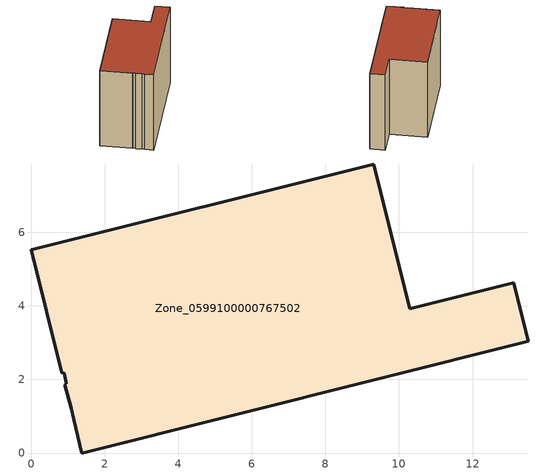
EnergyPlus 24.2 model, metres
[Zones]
Zone_0599100000767502
 floor ground (C_G): 1.15,0.92 1.09,1.22 0.92,1.86 0.96,1.9 0.9,2.17 0.84,2.18 0,5.53 9.31,7.86 10.3,3.92 13.12,4.62 13.52,3.03 1.38,0 z0
 wall outside (C_F): 0,5.53 0.84,2.18 0.9,2.17 0.96,1.9 0.92,1.86 1.09,1.22 1.15,0.92 1.38,0 13.52,3.03 13.12,4.62 10.3,3.92 9.31,7.86 0,5.53 z0:9.6
 roof outside (C_R): 1.09,1.22 1.15,0.92 1.38,0 13.52,3.03 13.12,4.62 10.3,3.92 9.31,7.86 0,5.53 0.84,2.18 0.9,2.17 0.96,1.9 0.92,1.86 z9.6
[BUILDING]
Pand.0599100000767502: North Axis=0; Terrain=City; Loads Convergence Tolerance Value=0.04; Temperature Convergence Tolerance Value=0.4; Solar Distribution=FullExterior; Maximum Number of Warmup Days=25; Minimum Number of Warmup Days=1
[Site:Location]
Rotterdam.The.Hague.AP_ZH_NLD Design_Conditions: Latitude=51.96; Longitude=4.45; Time Zone=1; Elevation=-4.5
[SITE:GROUNDTEMPERATURE:BUILDINGSURFACE]
18, 18, 18, 18, 18, 18, 18, 18, 18, 18, 18, 18
[MATERIAL] Thermal Absorptance=0.9; Solar Absorptance=0.7; Visible Absorptance=0.7
Name | Roughness | Thickness | Conductivity | Density | Specific Heat
G.TI.2006-2014 | MediumSmooth | 0.15 | 0.06 | 540 | 1210
F.TI.2006-2014 | Rough | 0.3 | 0.12 | 1920 | 840
R.TI.2006-2014 | MediumRough | 0.2 | 0.08 | 1500 | 1000
[CONSTRUCTION]
C_G: G.TI.2006-2014
C_F: F.TI.2006-2014
C_R: R.TI.2006-2014
[ZONE]
Zone_0599100000767502: Type=1; Multiplier=1; Ceiling Height=Autocalculate; Volume=Autocalculate; Floor Area=autocalculate; Part of Total Floor Area=Yes
[ZONEINFILTRATION:DESIGNFLOWRATE]
Infil_Zone_0599100000767502: Zone or ZoneList or Space or SpaceList=Zone_0599100000767502; Schedule=AlwaysOn; Design Flow Rate Calculation Method=Flow/Area; Flow Rate per Floor Area=0.0015; Constant Term Coefficient=1; Temperature Term Coefficient=0; Velocity Term Coefficient=0; Velocity Squared Term Coefficient=0
[HVACTEMPLATE:ZONE:IDEALLOADSAIRSYSTEM]
Zone_0599100000767502: Maximum Heating Supply Air Temperature=50; Minimum Cooling Supply Air Temperature=13; Maximum Heating Supply Air Humidity Ratio=0.0156; Minimum Cooling Supply Air Humidity Ratio=0.0077; Heating Limit=NoLimit; Cooling Limit=NoLimit; Dehumidification Control Type=ConstantSensibleHeatRatio; Cooling Sensible Heat Ratio=0.7; Dehumidification Setpoint=60; Humidification Control Type=None; Humidification Setpoint=30; Outdoor Air Method=None; Outdoor Air Flow Rate per Person=0.00944; Outdoor Air Flow Rate per Zone Floor Area=0; Outdoor Air Flow Rate per Zone=0; Demand Controlled Ventilation Type=None; Outdoor Air Economizer Type=NoEconomizer; Heat Recovery Type=None; Sensible Heat Recovery Effectiveness=0.7; Latent Heat Recovery Effectiveness=0.65
[ZONECONTROL:THERMOSTAT]
ThermostatControl_Zone_0599100000767502: Zone or ZoneList=Zone_0599100000767502; Control Type Schedule=DualSetpointControlType; Control 1=Thermostat_Zone_0599100000767502; Temperature Difference Between Cutout And Setpoint=0
[THERMOSTATSETPOINT:DUALSETPOINT]
Thermostat_Zone_0599100000767502: Heating Setpoint Temperature Schedule=HeatingSetpoint_Zone_0599100000767502; Cooling Setpoint Temperature Schedule=CoolingSetpoint_Zone_0599100000767502
[SCHEDULE:COMPACT]
HeatingSetpoint_Zone_0599100000767502: Through: 12/31, For: AllDays, Until: 24:00, 21
CoolingSetpoint_Zone_0599100000767502: Through: 12/31, For: AllDays, Until: 24:00, 24
DualSetpointControlType: Through: 12/31, For: AllDays, Until: 24:00, 4
AlwaysOn: Through: 12/31, For: AllDays, Until: 24:00, 1
